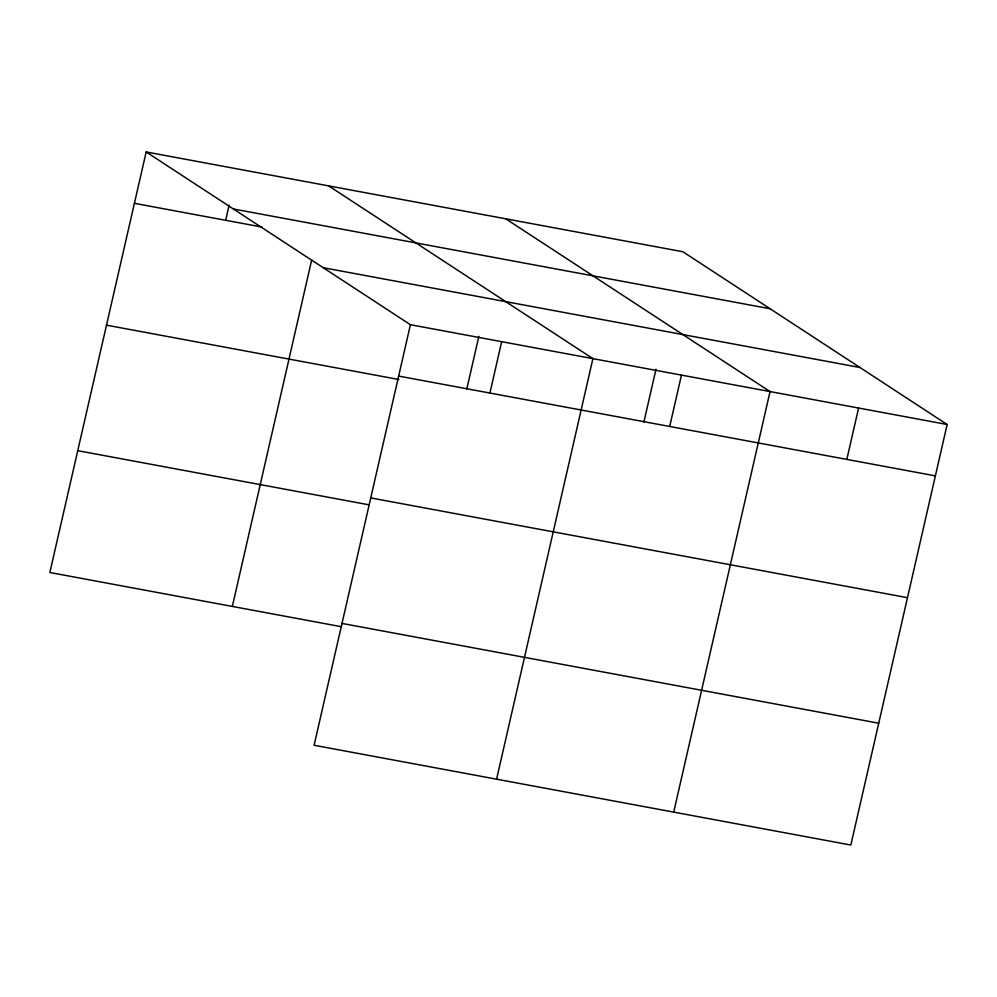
<?xml version="1.0" encoding="UTF-8"?>
<svg xmlns="http://www.w3.org/2000/svg" width="997" height="997" viewBox="0 0 997 997"><rect width="100%" height="100%" fill="white"/><g stroke="black" fill="none" stroke-linecap="round" stroke-linejoin="round"><path stroke-width="1.5" d="M146.173 151.955L410.415 324.71L314.105 745.258L850.827 845.045L947.15 424.498L682.895 251.743L146.173 151.955L49.85 572.502L340.75 626.59M225.646 220.287L229.111 205.183M232.338 606.425L311.725 259.818M466.795 389.004L478.859 336.363M489.901 393.042L501.665 341.672M496.593 779.18L592.903 358.633L328.661 185.891M643.925 421.93L655.976 369.289M669.697 426.467L681.462 375.109M673.71 812.106L770.033 391.572L505.778 218.817M846.827 459.405L858.591 408.035M233.373 208.971L770.108 308.758M134.408 203.326L262.149 227.079M323.215 267.707L859.95 367.494M410.415 324.71L947.15 424.498M398.65 376.081L935.385 475.868M106.505 325.159L398.925 379.521M370.747 497.914L907.482 597.689M77.754 450.669L368.653 504.756M342.008 623.424L878.731 723.211"/></g></svg>
